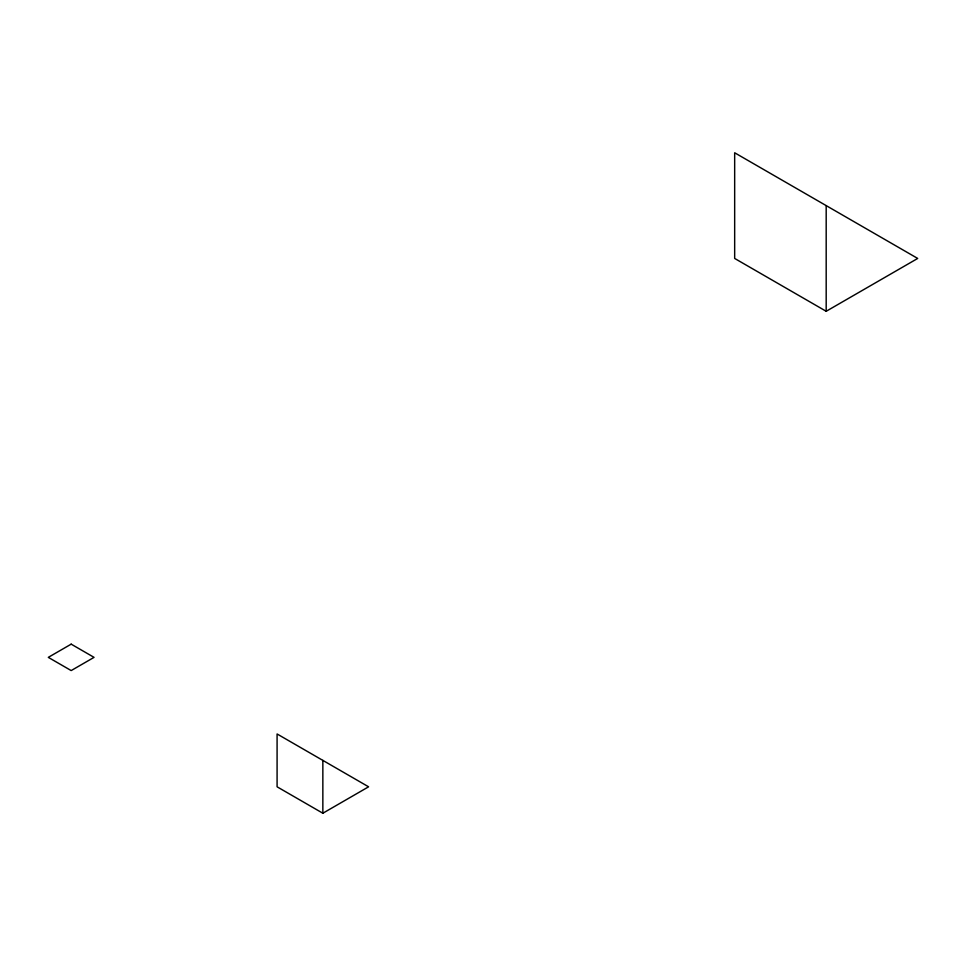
<?xml version="1.0" encoding="UTF-8"?>
<svg xmlns="http://www.w3.org/2000/svg" width="966" height="966" viewBox="0 0 966 966"><rect width="100%" height="100%" fill="white"/><g stroke="black" fill="none" stroke-linecap="round" stroke-linejoin="round"><path stroke-width="1.45" d="M826.184 311.281L917.7 258.441L734.667 152.773L734.667 258.441L826.184 311.281L826.184 205.613M322.849 813.227L368.601 786.807L277.085 733.967L277.085 786.807L322.849 813.227L322.849 760.387M71.182 644.153L48.3 657.363L71.182 670.573L94.052 657.363L71.182 644.153"/></g></svg>
